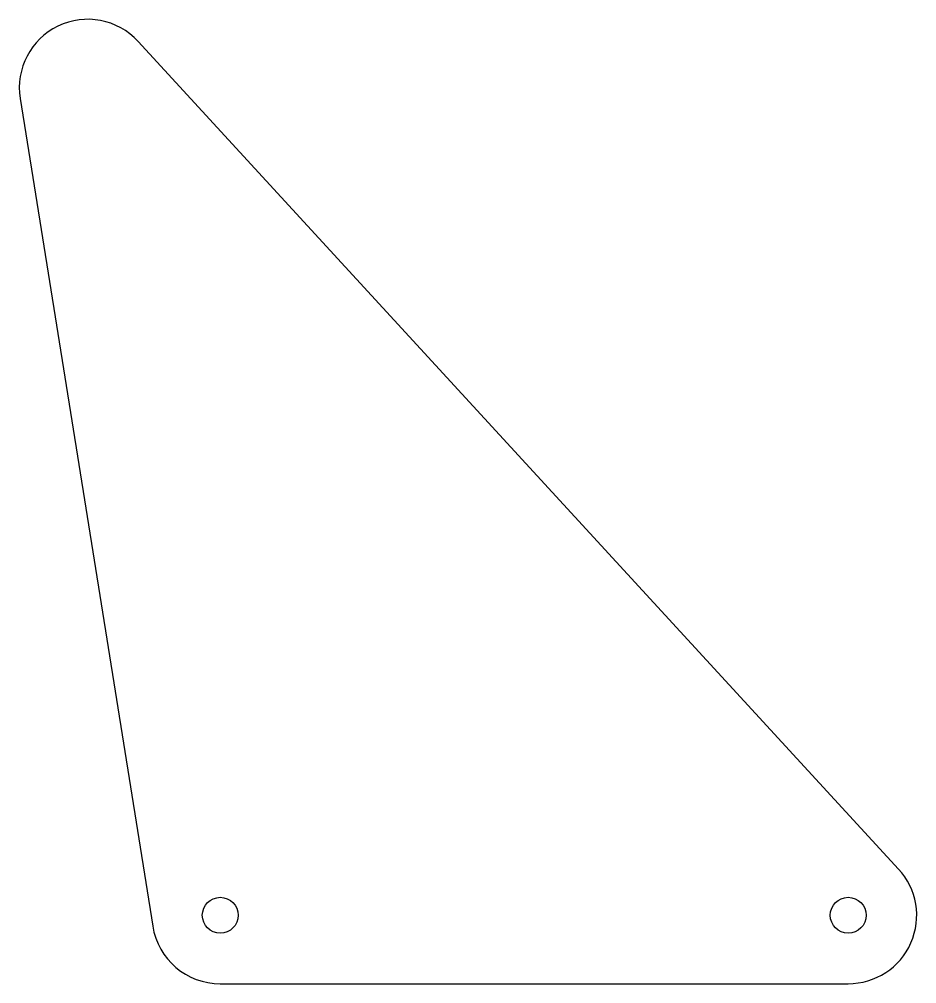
# Model space of a CAD drawing. Header units: millimetres. Extents: x -23 to 81, y -8 to 105.
import ezdxf

# ---------------------------------------------------------------- set-up
doc = ezdxf.new("R2010")
doc.units = ezdxf.units.MM
doc.layers.add('outline', color=7, linetype='Continuous')

msp = doc.modelspace()

# ---------------------------------------------------------------- linework, layer by layer
at = {"layer": 'outline'}
for p, q in [((79.29, 5.41), (-9.6, 102.18)), ((-23.39, 95.5), (-7.9, -1.26)), ((0, -8), (73.4, -8))]:
    msp.add_line(p, q, dxfattribs=at)
for centre in [(0, 0), (73.4, 0)]:
    msp.add_circle(centre, 2.1, dxfattribs=at)
for centre, start, end in [((-15.49, 96.77), 42.5714, 189.0963), ((73.4, 0), 270, 42.5714), ((0, 0), 189.0963, 270)]:
    msp.add_arc(centre, 8, start, end, dxfattribs=at)

doc.saveas('drawing.dxf')
